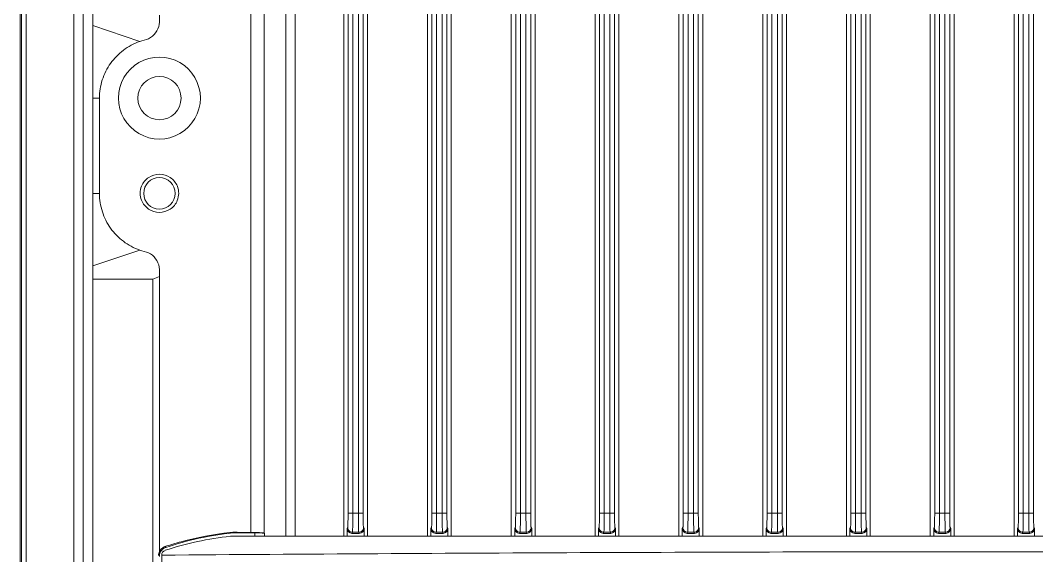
# Model space of a CAD drawing. Header units: millimetres. Extents: x 0 to 2382, y 0 to 1684.
# Drawn here: x 981.2 to 1087.9, y 1153.1 to 1209.3 of the extents above; entities that cross this region are included whole.
import ezdxf

# ---------------------------------------------------------------- set-up
doc = ezdxf.new("R2010")
doc.units = ezdxf.units.MM
doc.layers.get('0').update_dxf_attribs({"lineweight": 13})

msp = doc.modelspace()

# ---------------------------------------------------------------- linework, layer by layer
for p, q in [((981.15, 744.17), (981.15, 1374.18)), ((981.26, 733.68), (981.26, 1365.81)), ((981.76, 1348.61), (981.76, 769.74)), ((986.76, 947.17), (986.76, 1335.17)), ((987.76, 1335.17), (987.76, 947.17)), ((988.76, 982.17), (988.76, 1300.17)), ((1005.37, 1300.17), (1005.37, 1155.57)), ((1006.76, 1200.17), (1006.76, 1282.17)), ((1010.02, 1259.84), (1010.02, 1155.17)), ((1009.05, 1258.98), (1009.05, 1155.17)), ((993.69, 1207.11), (988.76, 1208.78)), ((989.46, 1201.15), (988.76, 1201.15)), ((989.46, 1201.15), (989.46, 1191.16)), ((1006.76, 1191.17), (1006.76, 1200.17)), ((988.76, 1191.16), (989.46, 1191.16)), ((1006.76, 1182.17), (1006.76, 1191.17)), ((993.69, 1185.22), (988.76, 1183.55)), ((995.06, 1182.17), (988.76, 1182.17)), ((995.06, 1182.17), (995.76, 1182.44)), ((995.06, 1100.17), (995.06, 1182.17)), ((995.76, 1182.44), (995.76, 1153.58)), ((1006.76, 1155.51), (1006.76, 1182.17)), ((1170.3, 1155.17), (1003.22, 1155.17)), ((1003.46, 1155.52), (1003.46, 1155.59)), ((1005.78, 1155.52), (1003.46, 1155.52)), ((1005.78, 1155.17), (1005.78, 1155.52)), ((1006.08, 1155.17), (1007.23, 1155.17)), ((1006.78, 1155.49), (1006.76, 1155.51)), ((1006.78, 1155.17), (1006.78, 1155.49)), ((996.34, 1154.08), (996.44, 1154.01)), ((996.01, 1153.19), (996.01, 1129.16))]:
    msp.add_line(p, q)
at = {"lineweight": 9}
for p, q in [((1015.11, 1258.98), (1015.11, 1155.17)), ((1017.61, 1258.98), (1017.61, 1155.17)), ((1023.91, 1155.17), (1023.91, 1258.98)), ((1026.41, 1258.98), (1026.41, 1155.17)), ((1032.71, 1155.17), (1032.71, 1258.98)), ((1035.21, 1258.98), (1035.21, 1155.17)), ((1041.51, 1155.17), (1041.51, 1258.98)), ((1044.01, 1258.98), (1044.01, 1155.17)), ((1050.31, 1155.17), (1050.31, 1258.98)), ((1052.81, 1258.98), (1052.81, 1155.17)), ((1059.11, 1155.17), (1059.11, 1258.98)), ((1061.61, 1258.98), (1061.61, 1155.17)), ((1067.91, 1155.17), (1067.91, 1258.98)), ((1070.41, 1258.98), (1070.41, 1155.17)), ((1076.71, 1155.17), (1076.71, 1258.98)), ((1079.21, 1258.98), (1079.21, 1155.17)), ((1085.51, 1155.17), (1085.51, 1258.98)), ((1015.57, 1157.59), (1015.57, 1253.78)), ((1016.07, 1253.78), (1016.07, 1157.59)), ((1016.65, 1157.59), (1016.65, 1253.78)), ((1017.15, 1253.78), (1017.15, 1157.59)), ((1024.37, 1157.59), (1024.37, 1253.78)), ((1024.87, 1253.78), (1024.87, 1157.59)), ((1025.45, 1157.59), (1025.45, 1253.78)), ((1025.95, 1253.78), (1025.95, 1157.59)), ((1033.17, 1157.59), (1033.17, 1253.78)), ((1033.67, 1253.78), (1033.67, 1157.59)), ((1034.25, 1157.59), (1034.25, 1253.78)), ((1034.75, 1253.78), (1034.75, 1157.59)), ((1041.97, 1157.59), (1041.97, 1253.78)), ((1042.47, 1253.78), (1042.47, 1157.59)), ((1043.05, 1157.59), (1043.05, 1253.78)), ((1043.55, 1253.78), (1043.55, 1157.59)), ((1050.77, 1157.59), (1050.77, 1253.78)), ((1051.27, 1253.78), (1051.27, 1157.59)), ((1051.85, 1157.59), (1051.85, 1253.78)), ((1052.35, 1253.78), (1052.35, 1157.59)), ((1059.57, 1157.59), (1059.57, 1253.78)), ((1060.07, 1253.78), (1060.07, 1157.59)), ((1060.65, 1157.59), (1060.65, 1253.78)), ((1061.15, 1253.78), (1061.15, 1157.59)), ((1068.37, 1157.59), (1068.37, 1253.78)), ((1068.87, 1253.78), (1068.87, 1157.59)), ((1069.45, 1157.59), (1069.45, 1253.78)), ((1069.95, 1253.78), (1069.95, 1157.59)), ((1077.17, 1157.59), (1077.17, 1253.78)), ((1077.67, 1253.78), (1077.67, 1157.59)), ((1078.25, 1157.59), (1078.25, 1253.78)), ((1078.75, 1253.78), (1078.75, 1157.59)), ((1085.97, 1157.59), (1085.97, 1253.78)), ((1086.47, 1253.78), (1086.47, 1157.59)), ((1087.05, 1157.59), (1087.05, 1253.78)), ((1087.55, 1253.78), (1087.55, 1157.59)), ((1015.57, 1157.59), (1016.07, 1157.59)), ((1016.07, 1157.59), (1016.65, 1157.59)), ((1016.65, 1157.59), (1017.15, 1157.59)), ((1024.37, 1157.59), (1024.87, 1157.59)), ((1024.87, 1157.59), (1025.45, 1157.59)), ((1025.45, 1157.59), (1025.95, 1157.59)), ((1033.17, 1157.59), (1033.67, 1157.59)), ((1033.67, 1157.59), (1034.25, 1157.59)), ((1034.25, 1157.59), (1034.75, 1157.59)), ((1041.97, 1157.59), (1042.47, 1157.59)), ((1042.47, 1157.59), (1043.05, 1157.59)), ((1043.05, 1157.59), (1043.55, 1157.59)), ((1050.77, 1157.59), (1051.27, 1157.59)), ((1051.27, 1157.59), (1051.85, 1157.59)), ((1051.85, 1157.59), (1052.35, 1157.59)), ((1059.57, 1157.59), (1060.07, 1157.59)), ((1060.07, 1157.59), (1060.65, 1157.59)), ((1060.65, 1157.59), (1061.15, 1157.59)), ((1068.37, 1157.59), (1068.87, 1157.59)), ((1068.87, 1157.59), (1069.45, 1157.59)), ((1069.45, 1157.59), (1069.95, 1157.59)), ((1077.17, 1157.59), (1077.67, 1157.59)), ((1077.67, 1157.59), (1078.25, 1157.59)), ((1078.25, 1157.59), (1078.75, 1157.59)), ((1085.97, 1157.59), (1086.47, 1157.59)), ((1086.47, 1157.59), (1087.05, 1157.59)), ((1087.05, 1157.59), (1087.55, 1157.59)), ((1015.53, 1156.09), (1015.47, 1155.97)), ((1015.47, 1155.17), (1015.47, 1155.97)), ((1017.25, 1155.97), (1017.19, 1156.09)), ((1017.25, 1155.17), (1017.25, 1155.97)), ((1024.33, 1156.09), (1024.27, 1155.97)), ((1024.27, 1155.17), (1024.27, 1155.97)), ((1026.05, 1155.97), (1025.99, 1156.09)), ((1026.05, 1155.97), (1026.05, 1155.17)), ((1033.13, 1156.09), (1033.07, 1155.97)), ((1033.07, 1155.17), (1033.07, 1155.97)), ((1034.85, 1155.97), (1034.79, 1156.09)), ((1034.85, 1155.97), (1034.85, 1155.17)), ((1041.93, 1156.09), (1041.87, 1155.97)), ((1041.87, 1155.17), (1041.87, 1155.97)), ((1043.65, 1155.97), (1043.59, 1156.09)), ((1043.65, 1155.97), (1043.65, 1155.17)), ((1050.73, 1156.09), (1050.67, 1155.97)), ((1050.67, 1155.17), (1050.67, 1155.97)), ((1052.45, 1155.97), (1052.39, 1156.09)), ((1052.45, 1155.97), (1052.45, 1155.17)), ((1059.53, 1156.09), (1059.47, 1155.97)), ((1059.47, 1155.17), (1059.47, 1155.97)), ((1061.25, 1155.97), (1061.19, 1156.09)), ((1061.25, 1155.97), (1061.25, 1155.17)), ((1068.33, 1156.09), (1068.27, 1155.97)), ((1068.27, 1155.17), (1068.27, 1155.97)), ((1070.05, 1155.97), (1069.99, 1156.09)), ((1070.05, 1155.97), (1070.05, 1155.17)), ((1077.13, 1156.09), (1077.07, 1155.97)), ((1077.07, 1155.17), (1077.07, 1155.97)), ((1078.85, 1155.97), (1078.79, 1156.09)), ((1078.85, 1155.97), (1078.85, 1155.17)), ((1085.93, 1156.09), (1085.87, 1155.97)), ((1085.87, 1155.17), (1085.87, 1155.97)), ((1087.65, 1155.97), (1087.59, 1156.09)), ((1087.65, 1155.97), (1087.65, 1155.17)), ((1015.97, 1155.47), (1016.03, 1155.59)), ((1016.75, 1155.47), (1015.97, 1155.47)), ((1016.69, 1155.59), (1016.03, 1155.59)), ((1016.69, 1155.59), (1016.75, 1155.47)), ((1024.77, 1155.47), (1024.83, 1155.59)), ((1025.55, 1155.47), (1024.77, 1155.47)), ((1025.49, 1155.59), (1024.83, 1155.59)), ((1025.49, 1155.59), (1025.55, 1155.47)), ((1033.57, 1155.47), (1033.63, 1155.59)), ((1034.35, 1155.47), (1033.57, 1155.47)), ((1034.29, 1155.59), (1033.63, 1155.59)), ((1034.29, 1155.59), (1034.35, 1155.47)), ((1042.37, 1155.47), (1042.43, 1155.59)), ((1043.15, 1155.47), (1042.37, 1155.47)), ((1043.09, 1155.59), (1042.43, 1155.59)), ((1043.09, 1155.59), (1043.15, 1155.47)), ((1051.17, 1155.47), (1051.23, 1155.59)), ((1051.95, 1155.47), (1051.17, 1155.47)), ((1051.89, 1155.59), (1051.23, 1155.59)), ((1051.89, 1155.59), (1051.95, 1155.47)), ((1059.97, 1155.47), (1060.03, 1155.59)), ((1060.75, 1155.47), (1059.97, 1155.47)), ((1060.69, 1155.59), (1060.03, 1155.59)), ((1060.69, 1155.59), (1060.75, 1155.47)), ((1068.77, 1155.47), (1068.83, 1155.59)), ((1069.55, 1155.47), (1068.77, 1155.47)), ((1069.49, 1155.59), (1068.83, 1155.59)), ((1069.49, 1155.59), (1069.55, 1155.47)), ((1077.57, 1155.47), (1077.63, 1155.59)), ((1078.35, 1155.47), (1077.57, 1155.47)), ((1078.29, 1155.59), (1077.63, 1155.59)), ((1078.29, 1155.59), (1078.35, 1155.47)), ((1086.37, 1155.47), (1086.43, 1155.59)), ((1087.15, 1155.47), (1086.37, 1155.47)), ((1087.09, 1155.59), (1086.43, 1155.59)), ((1087.09, 1155.59), (1087.15, 1155.47))]:
    msp.add_line(p, q, dxfattribs=at)
for centre, radius in [((995.76, 1201.17), 2.27), ((995.76, 1191.17), 1.65)]:
    msp.add_circle(centre, radius)
for centre, radius, start, end in [((995.76, 1201.17), 4.3, 359.9997, 180.0004), ((995.76, 1201.17), 4.3, 180, 0.0003), ((1006.62, 1122.63), 32.72, 95.9613, 108.2908), ((1006.87, 1122.7), 33, 95.9328, 108.42), ((1006.45, 1124.03), 31.71, 95.427, 95.9402), ((996.44, 353.65), 801.97, 89.3624, 89.4989), ((996.66, 1153.13), 1, 138.6445, 153.84), ((996.66, 1153.14), 1, 123.8054, 138.5887), ((996.76, 1153.06), 1.01, 122.0318, 132.1794), ((996.66, 1153.13), 1, 117.5778, 123.7655), ((996.66, 1153.13), 1, 108.5379, 117.5901), ((996.76, 1153.06), 1, 108.4973, 122.0778), ((996.76, 1153.06), 1, 167.8627, 179.9359), ((996.77, 1153.06), 1.01, 156.2497, 167.9085), ((996.51, 1153.22), 0.5, 108.2908, 183.3811)]:
    msp.add_arc(centre, radius, start, end)
for centre, major_axis, start_param, end_param in [((1015.97, 1155.98), (0.224, 0.448), 2.034855, 3.604281), ((1016.75, 1155.98), (0.224, -0.448), -0.462689, 1.106738), ((1024.77, 1155.98), (0.224, 0.448), 2.034855, 3.604281), ((1025.55, 1155.98), (0.224, -0.448), -0.462689, 1.106738), ((1033.57, 1155.98), (0.224, 0.448), 2.034855, 3.604281), ((1034.35, 1155.98), (0.224, -0.448), -0.462689, 1.106738), ((1042.37, 1155.98), (0.224, 0.448), 2.034855, 3.604281), ((1043.15, 1155.98), (0.224, -0.448), -0.462689, 1.106738), ((1051.17, 1155.98), (0.224, 0.448), 2.034855, 3.604281), ((1051.95, 1155.98), (0.224, -0.448), -0.462689, 1.106738), ((1059.97, 1155.98), (0.224, 0.448), 2.034855, 3.604281), ((1060.75, 1155.98), (0.224, -0.448), -0.462689, 1.106738), ((1068.77, 1155.98), (0.224, 0.448), 2.034855, 3.604281), ((1069.55, 1155.98), (0.224, -0.448), -0.462689, 1.106738), ((1077.57, 1155.98), (0.224, 0.448), 2.034855, 3.604281), ((1078.35, 1155.98), (0.224, -0.448), -0.462689, 1.106738), ((1086.37, 1155.98), (0.224, 0.448), 2.034855, 3.604281), ((1087.15, 1155.98), (0.224, -0.448), -0.462689, 1.106738)]:
    msp.add_ellipse(centre, major_axis=major_axis, ratio=0.998288, start_param=start_param, end_param=end_param, dxfattribs=at)
for points, knots in [([(993.69, 1207.11), (993.99, 1207.22), (994.65, 1207.32), (995.43, 1207.97), (995.81, 1208.9), (995.76, 1209.56), (995.76, 1209.88)], [0, 0, 0, 0, 0.250788, 0.499691, 0.748948, 1, 1, 1, 1]), ([(993.69, 1207.11), (993.08, 1206.89), (992.21, 1206.42), (991.23, 1205.57), (990.4, 1204.58), (989.66, 1203.11), (989.46, 1201.8), (989.46, 1201.15)], [0, 0, 0, 0, 0.249777, 0.37479, 0.499804, 0.749592, 1, 1, 1, 1]), ([(997.64, 1191.91), (997.56, 1192.1), (997.36, 1192.44), (996.77, 1192.99), (995.77, 1193.3), (994.77, 1192.99), (994.17, 1192.46), (993.96, 1192.11), (993.89, 1191.93)], [0, 0, 0, 0, 0.125712, 0.251267, 0.499978, 0.748676, 0.874273, 1, 1, 1, 1]), ([(993.69, 1185.22), (993.08, 1185.43), (991.92, 1186.06), (990.55, 1187.45), (989.67, 1189.21), (989.46, 1190.51), (989.46, 1191.16)], [0, 0, 0, 0, 0.249929, 0.499471, 0.749405, 1, 1, 1, 1]), ([(993.88, 1190.44), (993.95, 1190.26), (994.16, 1189.91), (994.75, 1189.36), (995.75, 1189.05), (996.75, 1189.35), (997.35, 1189.89), (997.56, 1190.24), (997.63, 1190.42)], [0, 0, 0, 0, 0.125716, 0.251267, 0.499977, 0.748675, 0.87427, 1, 1, 1, 1]), ([(993.69, 1185.22), (993.99, 1185.11), (994.65, 1185.01), (995.43, 1184.36), (995.81, 1183.42), (995.76, 1182.77), (995.76, 1182.44)], [0, 0, 0, 0, 0.250962, 0.499811, 0.748908, 1, 1, 1, 1]), ([(996.34, 1154.08), (996.9, 1154.27), (999.13, 1154.95), (1001.44, 1155.38), (1003.17, 1155.57)], [0, 0, 0, 0, 0.252355, 1, 1, 1, 1]), ([(1006.76, 1155.51), (1006.75, 1155.52), (1006.71, 1155.52), (1006.63, 1155.53), (1006.51, 1155.54), (1006.34, 1155.55), (1006.14, 1155.56), (1005.81, 1155.57), (1005.55, 1155.57), (1005.37, 1155.57)], [0, 0, 0, 0, 0.025829, 0.083724, 0.173202, 0.292177, 0.43803, 0.607404, 1, 1, 1, 1]), ([(1005.78, 1155.52), (1005.9, 1155.52), (1006.08, 1155.52), (1006.32, 1155.52), (1006.46, 1155.52), (1006.59, 1155.51), (1006.68, 1155.51), (1006.74, 1155.5), (1006.77, 1155.5), (1006.78, 1155.49)], [0, 0, 0, 0, 0.37392, 0.54375, 0.69353, 0.817915, 0.912552, 0.973802, 1, 1, 1, 1]), ([(996.01, 1153.19), (1011.13, 1153.3), (1041.38, 1153.49), (1086.76, 1153.58), (1132.14, 1153.49), (1162.39, 1153.3), (1177.51, 1153.19)], [0, 0, 0, 0, 0.249944, 0.5, 0.750056, 1, 1, 1, 1])]:
    msp.add_open_spline(points, degree=3, knots=knots)
for points in [[(993.89, 1191.93), (993.79, 1191.69), (993.73, 1191.43), (993.74, 1191.17)], [(993.74, 1191.17), (993.73, 1190.93), (993.78, 1190.67), (993.88, 1190.44)], [(997.63, 1190.42), (997.73, 1190.66), (997.78, 1190.92), (997.78, 1191.17)], [(997.78, 1191.17), (997.79, 1191.42), (997.73, 1191.68), (997.64, 1191.91)], [(996.09, 1153.8), (995.98, 1153.71), (995.9, 1153.59), (995.84, 1153.47)], [(995.66, 1153.14), (995.66, 1153.29), (995.69, 1153.44), (995.76, 1153.58)]]:
    msp.add_open_spline(points, degree=3)
for points, knots in [([(1015.57, 1157.59), (1015.57, 1157.41), (1015.57, 1157.14), (1015.56, 1156.79), (1015.56, 1156.57), (1015.55, 1156.39), (1015.55, 1156.24), (1015.54, 1156.15), (1015.54, 1156.11), (1015.53, 1156.09)], [0, 0, 0, 0, 0.370866, 0.539629, 0.688872, 0.813393, 0.908894, 0.971735, 1, 1, 1, 1]), ([(1016.03, 1155.59), (1016.04, 1155.61), (1016.04, 1155.67), (1016.05, 1155.8), (1016.05, 1155.98), (1016.06, 1156.23), (1016.06, 1156.53), (1016.07, 1156.98), (1016.07, 1157.34), (1016.07, 1157.59)], [0, 0, 0, 0, 0.028098, 0.090896, 0.1864, 0.310952, 0.460255, 0.62907, 1, 1, 1, 1]), ([(1016.65, 1157.59), (1016.65, 1157.34), (1016.65, 1156.98), (1016.66, 1156.53), (1016.66, 1156.23), (1016.67, 1155.98), (1016.67, 1155.8), (1016.68, 1155.67), (1016.68, 1155.61), (1016.69, 1155.59)], [0, 0, 0, 0, 0.37093, 0.539745, 0.689048, 0.8136, 0.909104, 0.971903, 1, 1, 1, 1]), ([(1017.19, 1156.09), (1017.18, 1156.11), (1017.18, 1156.15), (1017.17, 1156.24), (1017.17, 1156.39), (1017.16, 1156.57), (1017.16, 1156.79), (1017.15, 1157.14), (1017.15, 1157.41), (1017.15, 1157.59)], [0, 0, 0, 0, 0.02825, 0.091069, 0.18656, 0.311084, 0.460335, 0.629108, 1, 1, 1, 1]), ([(1024.37, 1157.59), (1024.37, 1157.41), (1024.37, 1157.14), (1024.36, 1156.79), (1024.36, 1156.57), (1024.35, 1156.39), (1024.35, 1156.24), (1024.34, 1156.15), (1024.34, 1156.11), (1024.33, 1156.09)], [0, 0, 0, 0, 0.370898, 0.539673, 0.688922, 0.813445, 0.908934, 0.97175, 1, 1, 1, 1]), ([(1024.83, 1155.59), (1024.84, 1155.61), (1024.84, 1155.67), (1024.85, 1155.8), (1024.85, 1155.98), (1024.86, 1156.23), (1024.86, 1156.53), (1024.87, 1156.98), (1024.87, 1157.34), (1024.87, 1157.59)], [0, 0, 0, 0, 0.028098, 0.090896, 0.1864, 0.310952, 0.460255, 0.62907, 1, 1, 1, 1]), ([(1025.45, 1157.59), (1025.45, 1157.34), (1025.45, 1156.98), (1025.46, 1156.53), (1025.46, 1156.23), (1025.47, 1155.98), (1025.47, 1155.8), (1025.48, 1155.67), (1025.48, 1155.61), (1025.49, 1155.59)], [0, 0, 0, 0, 0.37093, 0.539745, 0.689048, 0.8136, 0.909104, 0.971903, 1, 1, 1, 1]), ([(1025.99, 1156.09), (1025.98, 1156.11), (1025.98, 1156.15), (1025.97, 1156.24), (1025.97, 1156.39), (1025.96, 1156.57), (1025.96, 1156.79), (1025.95, 1157.14), (1025.95, 1157.41), (1025.95, 1157.59)], [0, 0, 0, 0, 0.02825, 0.091068, 0.186559, 0.311083, 0.460332, 0.629106, 1, 1, 1, 1]), ([(1033.17, 1157.59), (1033.17, 1157.41), (1033.17, 1157.14), (1033.16, 1156.79), (1033.16, 1156.57), (1033.15, 1156.39), (1033.15, 1156.24), (1033.14, 1156.15), (1033.14, 1156.11), (1033.13, 1156.09)], [0, 0, 0, 0, 0.370898, 0.539673, 0.688922, 0.813445, 0.908934, 0.97175, 1, 1, 1, 1]), ([(1033.63, 1155.59), (1033.64, 1155.61), (1033.64, 1155.67), (1033.65, 1155.8), (1033.65, 1155.98), (1033.66, 1156.23), (1033.66, 1156.53), (1033.67, 1156.98), (1033.67, 1157.34), (1033.67, 1157.59)], [0, 0, 0, 0, 0.028098, 0.090896, 0.1864, 0.310952, 0.460255, 0.62907, 1, 1, 1, 1]), ([(1034.25, 1157.59), (1034.25, 1157.34), (1034.25, 1156.98), (1034.26, 1156.53), (1034.26, 1156.23), (1034.27, 1155.98), (1034.27, 1155.8), (1034.28, 1155.67), (1034.28, 1155.61), (1034.29, 1155.59)], [0, 0, 0, 0, 0.37093, 0.539745, 0.689048, 0.8136, 0.909104, 0.971903, 1, 1, 1, 1]), ([(1034.79, 1156.09), (1034.78, 1156.11), (1034.78, 1156.15), (1034.77, 1156.24), (1034.77, 1156.39), (1034.76, 1156.57), (1034.76, 1156.79), (1034.75, 1157.14), (1034.75, 1157.41), (1034.75, 1157.59)], [0, 0, 0, 0, 0.02825, 0.091068, 0.186559, 0.311083, 0.460332, 0.629106, 1, 1, 1, 1]), ([(1041.97, 1157.59), (1041.97, 1157.41), (1041.97, 1157.14), (1041.96, 1156.79), (1041.96, 1156.57), (1041.95, 1156.39), (1041.95, 1156.24), (1041.94, 1156.15), (1041.94, 1156.11), (1041.93, 1156.09)], [0, 0, 0, 0, 0.370898, 0.539673, 0.688922, 0.813445, 0.908934, 0.97175, 1, 1, 1, 1]), ([(1042.43, 1155.59), (1042.44, 1155.61), (1042.44, 1155.67), (1042.45, 1155.8), (1042.45, 1155.98), (1042.46, 1156.23), (1042.46, 1156.53), (1042.47, 1156.98), (1042.47, 1157.34), (1042.47, 1157.59)], [0, 0, 0, 0, 0.028098, 0.090896, 0.1864, 0.310952, 0.460255, 0.62907, 1, 1, 1, 1]), ([(1043.05, 1157.59), (1043.05, 1157.34), (1043.05, 1156.98), (1043.06, 1156.53), (1043.06, 1156.23), (1043.07, 1155.98), (1043.07, 1155.8), (1043.08, 1155.67), (1043.08, 1155.61), (1043.09, 1155.59)], [0, 0, 0, 0, 0.37093, 0.539745, 0.689048, 0.8136, 0.909104, 0.971903, 1, 1, 1, 1]), ([(1043.59, 1156.09), (1043.58, 1156.11), (1043.58, 1156.15), (1043.57, 1156.24), (1043.57, 1156.39), (1043.56, 1156.57), (1043.56, 1156.79), (1043.55, 1157.14), (1043.55, 1157.41), (1043.55, 1157.59)], [0, 0, 0, 0, 0.02825, 0.091068, 0.186559, 0.311083, 0.460332, 0.629106, 1, 1, 1, 1]), ([(1050.77, 1157.59), (1050.77, 1157.41), (1050.77, 1157.14), (1050.76, 1156.79), (1050.76, 1156.57), (1050.75, 1156.39), (1050.75, 1156.24), (1050.74, 1156.15), (1050.74, 1156.11), (1050.73, 1156.09)], [0, 0, 0, 0, 0.370898, 0.539673, 0.688922, 0.813445, 0.908934, 0.97175, 1, 1, 1, 1]), ([(1051.23, 1155.59), (1051.24, 1155.61), (1051.24, 1155.67), (1051.25, 1155.8), (1051.25, 1155.98), (1051.26, 1156.23), (1051.26, 1156.53), (1051.27, 1156.98), (1051.27, 1157.34), (1051.27, 1157.59)], [0, 0, 0, 0, 0.028098, 0.090896, 0.1864, 0.310952, 0.460255, 0.62907, 1, 1, 1, 1]), ([(1051.85, 1157.59), (1051.85, 1157.34), (1051.85, 1156.98), (1051.86, 1156.53), (1051.86, 1156.23), (1051.87, 1155.98), (1051.87, 1155.8), (1051.88, 1155.67), (1051.88, 1155.61), (1051.89, 1155.59)], [0, 0, 0, 0, 0.37093, 0.539745, 0.689048, 0.8136, 0.909104, 0.971903, 1, 1, 1, 1]), ([(1052.39, 1156.09), (1052.38, 1156.11), (1052.38, 1156.15), (1052.37, 1156.24), (1052.37, 1156.39), (1052.36, 1156.57), (1052.36, 1156.79), (1052.35, 1157.14), (1052.35, 1157.41), (1052.35, 1157.59)], [0, 0, 0, 0, 0.02825, 0.091068, 0.186559, 0.311083, 0.460332, 0.629106, 1, 1, 1, 1]), ([(1059.57, 1157.59), (1059.57, 1157.41), (1059.57, 1157.14), (1059.56, 1156.79), (1059.56, 1156.57), (1059.55, 1156.39), (1059.55, 1156.24), (1059.54, 1156.15), (1059.54, 1156.11), (1059.53, 1156.09)], [0, 0, 0, 0, 0.370898, 0.539673, 0.688922, 0.813445, 0.908934, 0.97175, 1, 1, 1, 1]), ([(1060.03, 1155.59), (1060.04, 1155.61), (1060.04, 1155.67), (1060.05, 1155.8), (1060.05, 1155.98), (1060.06, 1156.23), (1060.06, 1156.53), (1060.07, 1156.98), (1060.07, 1157.34), (1060.07, 1157.59)], [0, 0, 0, 0, 0.028098, 0.090896, 0.1864, 0.310952, 0.460255, 0.62907, 1, 1, 1, 1]), ([(1060.65, 1157.59), (1060.65, 1157.34), (1060.65, 1156.98), (1060.66, 1156.53), (1060.66, 1156.23), (1060.67, 1155.98), (1060.67, 1155.8), (1060.68, 1155.67), (1060.68, 1155.61), (1060.69, 1155.59)], [0, 0, 0, 0, 0.37093, 0.539745, 0.689048, 0.8136, 0.909104, 0.971903, 1, 1, 1, 1]), ([(1061.19, 1156.09), (1061.18, 1156.11), (1061.18, 1156.15), (1061.17, 1156.24), (1061.17, 1156.39), (1061.16, 1156.57), (1061.16, 1156.79), (1061.15, 1157.14), (1061.15, 1157.41), (1061.15, 1157.59)], [0, 0, 0, 0, 0.02825, 0.091068, 0.186559, 0.311083, 0.460332, 0.629106, 1, 1, 1, 1]), ([(1068.37, 1157.59), (1068.37, 1157.41), (1068.37, 1157.14), (1068.36, 1156.79), (1068.36, 1156.57), (1068.35, 1156.39), (1068.35, 1156.24), (1068.34, 1156.15), (1068.34, 1156.11), (1068.33, 1156.09)], [0, 0, 0, 0, 0.370898, 0.539673, 0.688922, 0.813445, 0.908934, 0.97175, 1, 1, 1, 1]), ([(1068.83, 1155.59), (1068.84, 1155.61), (1068.84, 1155.67), (1068.85, 1155.8), (1068.85, 1155.98), (1068.86, 1156.23), (1068.86, 1156.53), (1068.87, 1156.98), (1068.87, 1157.34), (1068.87, 1157.59)], [0, 0, 0, 0, 0.028098, 0.090896, 0.1864, 0.310952, 0.460255, 0.62907, 1, 1, 1, 1]), ([(1069.45, 1157.59), (1069.45, 1157.34), (1069.45, 1156.98), (1069.46, 1156.53), (1069.46, 1156.23), (1069.47, 1155.98), (1069.47, 1155.8), (1069.48, 1155.67), (1069.48, 1155.61), (1069.49, 1155.59)], [0, 0, 0, 0, 0.37093, 0.539745, 0.689048, 0.8136, 0.909104, 0.971903, 1, 1, 1, 1]), ([(1069.99, 1156.09), (1069.98, 1156.11), (1069.98, 1156.15), (1069.97, 1156.24), (1069.97, 1156.39), (1069.96, 1156.57), (1069.96, 1156.79), (1069.95, 1157.14), (1069.95, 1157.41), (1069.95, 1157.59)], [0, 0, 0, 0, 0.02825, 0.091068, 0.186559, 0.311083, 0.460332, 0.629106, 1, 1, 1, 1]), ([(1077.17, 1157.59), (1077.17, 1157.41), (1077.17, 1157.14), (1077.16, 1156.79), (1077.16, 1156.57), (1077.15, 1156.39), (1077.15, 1156.24), (1077.14, 1156.15), (1077.14, 1156.11), (1077.13, 1156.09)], [0, 0, 0, 0, 0.370898, 0.539673, 0.688922, 0.813445, 0.908934, 0.97175, 1, 1, 1, 1]), ([(1077.63, 1155.59), (1077.64, 1155.61), (1077.64, 1155.67), (1077.65, 1155.8), (1077.65, 1155.98), (1077.66, 1156.23), (1077.66, 1156.53), (1077.67, 1156.98), (1077.67, 1157.34), (1077.67, 1157.59)], [0, 0, 0, 0, 0.028098, 0.090896, 0.1864, 0.310952, 0.460255, 0.62907, 1, 1, 1, 1]), ([(1078.25, 1157.59), (1078.25, 1157.34), (1078.25, 1156.98), (1078.26, 1156.53), (1078.26, 1156.23), (1078.27, 1155.98), (1078.27, 1155.8), (1078.28, 1155.67), (1078.28, 1155.61), (1078.29, 1155.59)], [0, 0, 0, 0, 0.37093, 0.539745, 0.689048, 0.8136, 0.909104, 0.971903, 1, 1, 1, 1]), ([(1078.79, 1156.09), (1078.78, 1156.11), (1078.78, 1156.15), (1078.77, 1156.24), (1078.77, 1156.39), (1078.76, 1156.57), (1078.76, 1156.79), (1078.75, 1157.14), (1078.75, 1157.41), (1078.75, 1157.59)], [0, 0, 0, 0, 0.02825, 0.091068, 0.186559, 0.311083, 0.460332, 0.629106, 1, 1, 1, 1]), ([(1085.97, 1157.59), (1085.97, 1157.41), (1085.97, 1157.14), (1085.96, 1156.79), (1085.96, 1156.57), (1085.95, 1156.39), (1085.95, 1156.24), (1085.94, 1156.15), (1085.94, 1156.11), (1085.93, 1156.09)], [0, 0, 0, 0, 0.370898, 0.539673, 0.688922, 0.813445, 0.908934, 0.97175, 1, 1, 1, 1]), ([(1086.43, 1155.59), (1086.44, 1155.61), (1086.44, 1155.67), (1086.45, 1155.8), (1086.45, 1155.98), (1086.46, 1156.23), (1086.46, 1156.53), (1086.47, 1156.98), (1086.47, 1157.34), (1086.47, 1157.59)], [0, 0, 0, 0, 0.028098, 0.090896, 0.1864, 0.310952, 0.460255, 0.62907, 1, 1, 1, 1]), ([(1087.05, 1157.59), (1087.05, 1157.34), (1087.05, 1156.98), (1087.06, 1156.53), (1087.06, 1156.23), (1087.07, 1155.98), (1087.07, 1155.8), (1087.08, 1155.67), (1087.08, 1155.61), (1087.09, 1155.59)], [0, 0, 0, 0, 0.37093, 0.539745, 0.689048, 0.8136, 0.909104, 0.971903, 1, 1, 1, 1]), ([(1087.59, 1156.09), (1087.58, 1156.11), (1087.58, 1156.15), (1087.57, 1156.24), (1087.57, 1156.39), (1087.56, 1156.57), (1087.56, 1156.79), (1087.55, 1157.14), (1087.55, 1157.41), (1087.55, 1157.59)], [0, 0, 0, 0, 0.02825, 0.091068, 0.186559, 0.311083, 0.460332, 0.629106, 1, 1, 1, 1]), ([(1015.53, 1156.09), (1015.53, 1155.97), (1015.64, 1155.7), (1015.9, 1155.59), (1016.03, 1155.59)], [0, 0, 0, 0, 0.49982, 1, 1, 1, 1]), ([(1016.69, 1155.59), (1016.82, 1155.59), (1017.08, 1155.7), (1017.19, 1155.97), (1017.19, 1156.09)], [0, 0, 0, 0, 0.50018, 1, 1, 1, 1]), ([(1024.33, 1156.09), (1024.33, 1155.97), (1024.44, 1155.7), (1024.7, 1155.59), (1024.83, 1155.59)], [0, 0, 0, 0, 0.49982, 1, 1, 1, 1]), ([(1025.49, 1155.59), (1025.62, 1155.59), (1025.88, 1155.7), (1025.99, 1155.97), (1025.99, 1156.09)], [0, 0, 0, 0, 0.50018, 1, 1, 1, 1]), ([(1033.13, 1156.09), (1033.13, 1155.97), (1033.24, 1155.7), (1033.5, 1155.59), (1033.63, 1155.59)], [0, 0, 0, 0, 0.49982, 1, 1, 1, 1]), ([(1034.29, 1155.59), (1034.42, 1155.59), (1034.68, 1155.7), (1034.79, 1155.97), (1034.79, 1156.09)], [0, 0, 0, 0, 0.50018, 1, 1, 1, 1]), ([(1041.93, 1156.09), (1041.93, 1155.97), (1042.04, 1155.7), (1042.3, 1155.59), (1042.43, 1155.59)], [0, 0, 0, 0, 0.49982, 1, 1, 1, 1]), ([(1043.09, 1155.59), (1043.22, 1155.59), (1043.48, 1155.7), (1043.59, 1155.97), (1043.59, 1156.09)], [0, 0, 0, 0, 0.50018, 1, 1, 1, 1]), ([(1050.73, 1156.09), (1050.73, 1155.97), (1050.84, 1155.7), (1051.1, 1155.59), (1051.23, 1155.59)], [0, 0, 0, 0, 0.49982, 1, 1, 1, 1]), ([(1051.89, 1155.59), (1052.02, 1155.59), (1052.28, 1155.7), (1052.39, 1155.97), (1052.39, 1156.09)], [0, 0, 0, 0, 0.50018, 1, 1, 1, 1]), ([(1059.53, 1156.09), (1059.53, 1155.97), (1059.64, 1155.7), (1059.9, 1155.59), (1060.03, 1155.59)], [0, 0, 0, 0, 0.49982, 1, 1, 1, 1]), ([(1060.69, 1155.59), (1060.82, 1155.59), (1061.08, 1155.7), (1061.19, 1155.97), (1061.19, 1156.09)], [0, 0, 0, 0, 0.50018, 1, 1, 1, 1]), ([(1068.33, 1156.09), (1068.33, 1155.97), (1068.44, 1155.7), (1068.7, 1155.59), (1068.83, 1155.59)], [0, 0, 0, 0, 0.49982, 1, 1, 1, 1]), ([(1069.49, 1155.59), (1069.62, 1155.59), (1069.88, 1155.7), (1069.99, 1155.97), (1069.99, 1156.09)], [0, 0, 0, 0, 0.50018, 1, 1, 1, 1]), ([(1077.13, 1156.09), (1077.13, 1155.97), (1077.24, 1155.7), (1077.5, 1155.59), (1077.63, 1155.59)], [0, 0, 0, 0, 0.49982, 1, 1, 1, 1]), ([(1078.29, 1155.59), (1078.42, 1155.59), (1078.68, 1155.7), (1078.79, 1155.97), (1078.79, 1156.09)], [0, 0, 0, 0, 0.50018, 1, 1, 1, 1]), ([(1085.93, 1156.09), (1085.93, 1155.97), (1086.04, 1155.7), (1086.3, 1155.59), (1086.43, 1155.59)], [0, 0, 0, 0, 0.49982, 1, 1, 1, 1]), ([(1087.09, 1155.59), (1087.22, 1155.59), (1087.48, 1155.7), (1087.59, 1155.97), (1087.59, 1156.09)], [0, 0, 0, 0, 0.50018, 1, 1, 1, 1])]:
    msp.add_open_spline(points, degree=3, knots=knots, dxfattribs=at)

doc.saveas('drawing.dxf')
